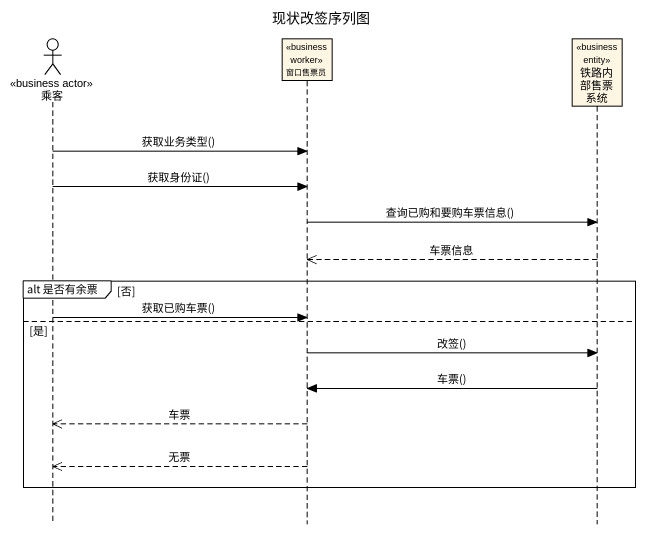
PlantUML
@startuml
title 现状改签序列图
hide footbox
actor 乘客 <<business actor>>
participant 窗口售票员 <<business worker>>
participant 铁路内部售票系统 <<business entity>>

乘客 -> 窗口售票员 : 获取业务类型()
乘客 -> 窗口售票员 : 获取身份证()
窗口售票员 -> 铁路内部售票系统 : 查询已购和要购车票信息()
铁路内部售票系统 -->> 窗口售票员 : 车票信息
group alt 是否有余票 [否]
  乘客 -> 窗口售票员 : 获取已购车票()
else 是
  窗口售票员 -> 铁路内部售票系统 : 改签()
  铁路内部售票系统 -> 窗口售票员 : 车票()
  窗口售票员 -->> 乘客 : 车票
  窗口售票员 -->> 乘客 : 无票
end
@enduml
